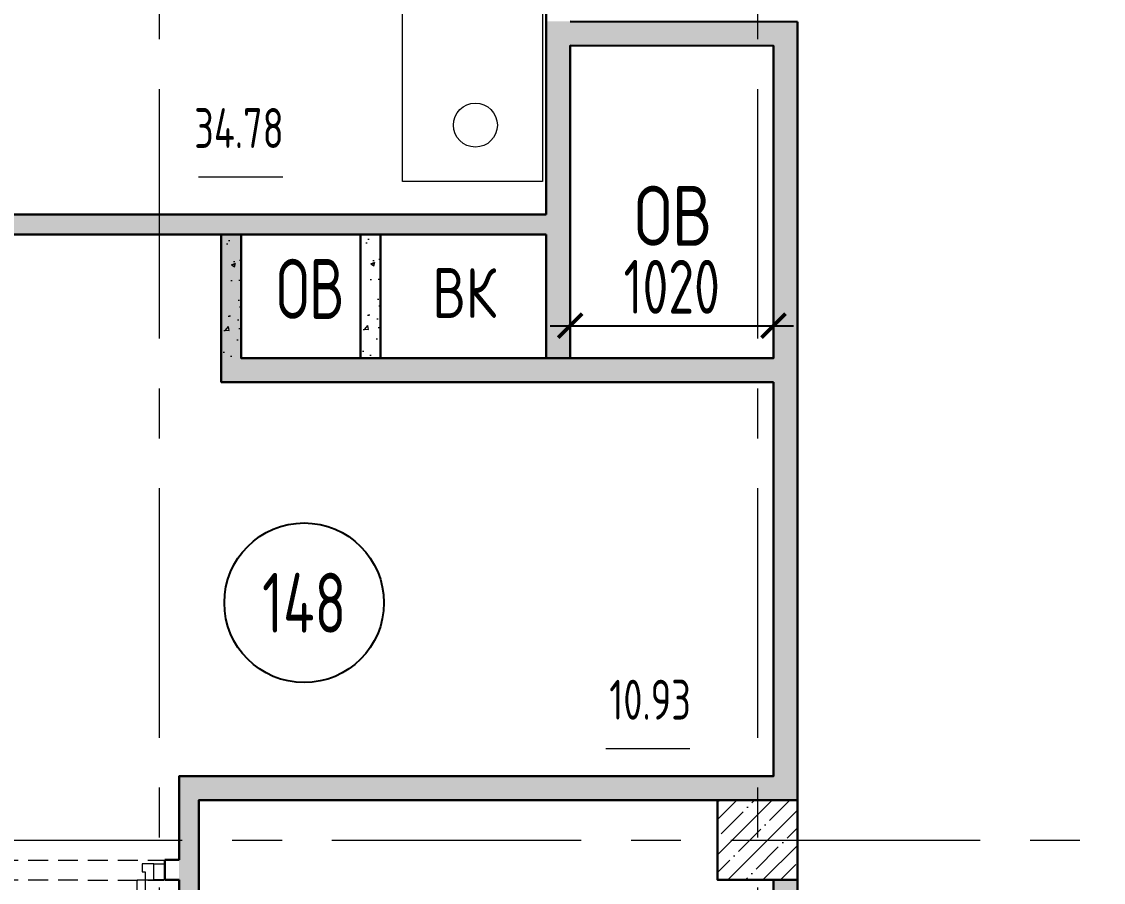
# Model space of a CAD drawing. Header units: millimetres. Extents: x -265044 to 366616, y 0 to 292181.
# Drawn here: x -203923 to -198500, y 106389 to 110702 of the extents above; entities that cross this region are included whole.
import ezdxf
from ezdxf import colors
from ezdxf.entities.mleader import LeaderData, LeaderLine
from ezdxf.enums import TextEntityAlignment as Align
from ezdxf.math import Vec2, Vec3

# ---------------------------------------------------------------- set-up
doc = ezdxf.new("R2010")
doc.units = ezdxf.units.MM
doc.header["$MEASUREMENT"] = 0
doc.header["$PDMODE"] = 3
doc.header["$PDSIZE"] = -4
for name, pattern in [('ACAD_ISO03W100', [30, 12, -18]), ('ADSK_Штриховая_ш2 п1', [3, 2, -1]), ('CENTER', [2, 1.25, -0.25, 0.25, -0.25])]:
    doc.linetypes.add(name, pattern=pattern)
doc.layers.get('0').update_dxf_attribs({"color": 250, "lineweight": 9})
doc.layers.get('Defpoints').update_dxf_attribs({"color": 6})
for name, color, linetype, lineweight in [('АР_Двери', 5, 'Continuous', 18), ('АР_Колонны', 5, 'Continuous', 30), ('АР_Колонны Штрих', 250, 'Continuous', 5), ('АР_Маркер экспликации', 239, 'Continuous', 13), ('АР_Номер помещения', 1, 'Continuous', 25), ('АР_Оси', 193, 'Continuous', 9), ('АР_Отметки', 250, 'Continuous', 15), ('АР_Перегородки газоблок', 165, 'Continuous', 30), ('АР_Перегородки газоблок_Штрих', 165, 'Continuous', 5), ('АР_Помещения_площадь', 19, 'Continuous', 9), ('АР_тонкая линия', 250, 'Continuous', 0), ('Размер шахт', 95, 'Continuous', 9), ('ТХ_пищеблок', 30, 'Continuous', 20)]:
    doc.layers.add(name, color=color, linetype=linetype, lineweight=lineweight)
doc.layers.add('АР_Отверстия', color=251, linetype='Continuous')
doc.styles.add('ICOCPEUR', font='isocpeur.ttf')
doc.styles.add('ISOCPEUR', font='isocpeur.ttf', dxfattribs={"width": 0.7})
doc.styles.get("Standard").update_dxf_attribs({"font": 'isocpeur.ttf'})
doc.dimstyles.new('R_100', dxfattribs={"dimtxt": 270, "dimasz": 120, "dimexe": 100, "dimexo": 0, "dimgap": 60, "dimtad": 1, "dimdec": 0, "dimrnd": 5, "dimzin": 0, "dimdsep": 46, "dimtxsty": 'ISOCPEUR', "dimblk": 'ARCHTICK', "dimcen": 0, "dimdle": 100, "dimclrd": 256, "dimclre": 256, "dimclrt": 256, "dimadec": 0, "dimazin": 0, "dimtfac": 2, "dimtdec": 0, "dimtofl": 0, "dimtmove": 1, "dimatfit": 3, "dimfxl": 1, "dimtvp": 3, "dimtolj": 1, "dimtzin": 0, "dimarcsym": 0})
pattern_1 = [(50, (0, 0), (215.17805, -18.82564), [22.5, -247.5]), (355, (0, 0), (-41.6254, 225.65764), [18, -198]), (100.45144, (17.93, -1.57), (173.55265, 206.832), [19.12206, -210.34263]), (46.1842, (0, 60), (320.1724, -49.65578), [33.75, -371.25]), (96.63564, (26.68, 55.86), (280.3986, 292.2356), [28.6831, -315.51413]), (351.18416, (0, 60), (280.3986, 292.2356), [27, -297]), (21, (30, 45), (179.07212, -120.78567), [22.5, -247.5]), (326, (30, 45), (72.9946, 217.54501), [18, -198]), (71.45144, (44.92, 34.93), (252.06671, 96.75935), [19.12206, -210.34263]), (37.5, (0, 0), (3.647957, 99.868156), [0, -195.6, 0, -201, 0, -198.75]), (7.5, (0, 0), (78.92086, 118.323514), [0, -114.6, 0, -191.1, 0, -75.75]), (327.5, (-66.9, 0), (160.14673, -6.766462), [0, -75, 0, -234, 0, -310.5]), (317.5, (-96.9, 0), (174.95585, 30.031495), [0, -97.5, 0, -155.4, 0, -220.5])]

# ---------------------------------------------------------------- blocks, each defined once
blk = doc.blocks.new('*U56')
at = {"layer": 'АР_Номер помещения', "color": 8}
blk.add_circle((-5271, -1713.5), 400, dxfattribs=at)
at = {"layer": 'АР_Помещения_площадь', "color": 8}
blk.add_line((-3516, -2969.3), (-3938.3, -2969.3), dxfattribs=at)
at = {"color": 8, "style": 'ISOCPEUR', "width": 0.7, "flags": 1}
blk.add_attdef('КАТЕГОРИЯ', (-499.2, -2092.2), '', height=250, dxfattribs=at)
at = {"layer": 'АР_Номер помещения', "color": 8, "style": 'ISOCPEUR', "width": 0.7}
blk.add_attdef('НОМЕР_ПОМЕЩЕНИЯ', text='', height=300, dxfattribs=at).set_placement((-5271, -1713.5), align=Align.MIDDLE_CENTER)
at = {"layer": 'АР_Помещения_площадь', "color": 8, "lineweight": 30, "width": 0.7, "flags": 104}
blk.add_attdef('ИМЯ_ПОМЕЩЕНИЯ', text='', height=100, dxfattribs=at).set_placement((157.6, 1217.1), align=Align.MIDDLE_CENTER)
at = {"layer": 'АР_Помещения_площадь', "color": 8, "style": 'ISOCPEUR', "width": 0.7}
blk.add_attdef('ПЛОЩАДЬ_ПОМЕЩЕНИЯ', text='', height=200, dxfattribs=at).set_placement((-3511.1, -2722.8), align=Align.MIDDLE_RIGHT)
blk = doc.blocks.new('_ArchTick')
at = {"color": 8, "linetype": 'ByBlock', "const_width": 0.15}
blk.add_lwpolyline([(-0.5, -0.5), (0.5, 0.5)], dxfattribs=at)
blk = doc.blocks.new('*D606')
at = {"layer": 'Defpoints', "color": 0, "lineweight": 13, "ltscale": 100, "transparency": 16777216}
for p in [(-200153.9, 109177.9), (-201173.4, 109061.2), (-200153.9, 109061.2)]:
    blk.add_point(p, dxfattribs=at)
at = {"layer": 'Размер шахт', "color": 8, "lineweight": -2, "ltscale": 100, "transparency": 16777216}
for p, q in [((-201173.4, 109061.2), (-201173.4, 109277.9)), ((-200153.9, 109061.2), (-200153.9, 109277.9)), ((-201273.4, 109177.9), (-200053.9, 109177.9))]:
    blk.add_line(p, q, dxfattribs=at)
at = {"layer": 'Размер шахт', "color": 8, "lineweight": -2, "ltscale": 100, "transparency": 16777216, "xscale": 120, "yscale": 120, "zscale": 120, "rotation": 180}
blk.add_blockref('_ArchTick', (-201173.4, 109177.9), dxfattribs=at)
at = {"layer": 'Размер шахт', "color": 8, "lineweight": -2, "ltscale": 100, "transparency": 16777216, "xscale": 120, "yscale": 120, "zscale": 120}
blk.add_blockref('_ArchTick', (-200153.9, 109177.9), dxfattribs=at)
at = {"layer": 'Размер шахт', "color": 8, "ltscale": 100, "transparency": 16777216, "insert": (-200663.7, 109372.9), "char_height": 270, "attachment_point": 5, "style": 'ISOCPEUR'}
blk.add_mtext('\\A1;1020', dxfattribs=at)
blk = doc.blocks.new('*U293')
at = {"layer": 'АР_Номер помещения', "color": 8}
blk.add_circle((-1382.1, -1075.3), 400, dxfattribs=at)
at = {"layer": 'АР_Помещения_площадь', "color": 8}
blk.add_line((551.8, -1807.3), (129.5, -1807.3), dxfattribs=at)
at = {"color": 8, "style": 'ISOCPEUR', "width": 0.7, "flags": 1}
blk.add_attdef('КАТЕГОРИЯ', (-499.2, -2092.2), '', height=250, dxfattribs=at)
at = {"layer": 'АР_Номер помещения', "color": 8, "style": 'ISOCPEUR', "width": 0.7}
blk.add_attdef('НОМЕР_ПОМЕЩЕНИЯ', text='', height=300, dxfattribs=at).set_placement((-1382.1, -1075.3), align=Align.MIDDLE_CENTER)
at = {"layer": 'АР_Помещения_площадь', "color": 8, "lineweight": 30, "width": 0.7, "flags": 104}
blk.add_attdef('ИМЯ_ПОМЕЩЕНИЯ', text='', height=100, dxfattribs=at).set_placement((157.6, 1217.1), align=Align.MIDDLE_CENTER)
at = {"layer": 'АР_Помещения_площадь', "color": 8, "style": 'ISOCPEUR', "width": 0.7}
blk.add_attdef('ПЛОЩАДЬ_ПОМЕЩЕНИЯ', text='', height=200, dxfattribs=at).set_placement((556.7, -1560.8), align=Align.MIDDLE_RIGHT)
blk = doc.blocks.new('*U1037')
at = {"color": 8}
blk.add_lwpolyline([(-100, 80), (-100, 1010), (-140, 1010), (-140, 80)], close=True, dxfattribs=at)
for points in [[(-1130, 0), (-1130, 80), (-1075, 80), (-1075, 0), (-1130, 0)], [(-1075, 80), (-1075, 0), (-1015, 0), (-1015, 40), (-1030, 40), (-1030, 80), (-1075, 80)], [(-55, 80), (-55, 0), (-115, 0), (-115, 40), (-100, 40), (-100, 80), (-55, 80)], [(0, 0), (0, 80), (-55, 80), (-55, 0), (0, 0)]]:
    blk.add_lwpolyline(points, dxfattribs=at)
at = {"color": 8, "linetype": 'ACAD_ISO03W100', "ltscale": 3}
blk.add_arc((-100, 80), 930, 90, 180, dxfattribs=at)
blk = doc.blocks.new('_DotSmall')
at = {"color": 8, "linetype": 'ByBlock', "const_width": 0.5}
blk.add_lwpolyline([(-0.0625, 0, 1), (0.0625, 0, 1)], format="xyb", close=True, dxfattribs=at)

msp = doc.modelspace()

# ---------------------------------------------------------------- hatches: boundary and pattern name
at = {"layer": 'АР_Колонны Штрих', "ltscale": 100}
h = msp.add_hatch(dxfattribs=at)
h.set_pattern_fill('ANSI35', color=8, scale=500)
h.set_pattern_definition([(45, (-1157486.01, 146672.16), (-88.388348, 88.388348), []), (45, (-1157397.63, 146672.16), (-88.388348, 88.388348), [156.25, -31.25, 0, -31.25])])
h.paths.add_polyline_path([(-200033.9, 106800.7), (-200433.9, 106800.7), (-200433.9, 106400.7), (-200033.9, 106400.7)])
at = {"layer": 'АР_Перегородки газоблок_Штрих', "ltscale": 100}
h = msp.add_hatch(dxfattribs=at)
h.set_pattern_fill('AR-CONC', color=8, scale=30)
h.set_pattern_definition(pattern_1)
h.paths.add_polyline_path([(-210461.8, 109734.7), (-210361.8, 109634.7)], flags=17)
h.paths.add_polyline_path([(-201173.4, 109734.7), (-201293.4, 109734.7), (-210461.8, 109734.7), (-210361.8, 109634.7), (-202922.4, 109634.7), (-202922.4, 109061.2), (-202922.4, 108895.3), (-200153.9, 108895.3), (-200153.9, 106920.6), (-203133.9, 106920.6), (-203133.9, 104807.7), (-203241.9, 104807.7), (-203241.9, 104707.7), (-203033.9, 104707.7), (-203033.9, 106800.7), (-200033.9, 106800.7), (-200033.9, 110700.9), (-201173.4, 110702.5), (-201293.4, 110702.5), (-201293.4, 109734.7), (-201173.4, 109734.7), (-201173.4, 110062.1), (-201173.4, 110581.1), (-201173.4, 110582.5), (-200153.9, 110581.1), (-200153.9, 109015.3), (-201173.4, 109015.3)])
h.paths.add_polyline_path([(-201293.4, 109634.7), (-201293.4, 109014.7), (-202822.4, 109014.7), (-202822.4, 109634.7)], flags=16)
h.paths.add_polyline_path([(-202970, 109634.7), (-202849.5, 109634.7)], flags=17)
h = msp.add_hatch(dxfattribs=at)
h.set_pattern_fill('AR-CONC', color=8, scale=30)
h.set_pattern_definition([(50, (-698.25, -5.25), (215.17805, -18.82564), [22.5, -247.5]), (355, (-698.25, -5.25), (-41.6254, 225.65764), [18, -198]), (100.45144, (-680.32, -6.82), (173.55265, 206.832), [19.12206, -210.34263]), (46.1842, (-698.25, 54.75), (320.1724, -49.65578), [33.75, -371.25]), (96.63564, (-671.57, 50.6), (280.3986, 292.2356), [28.6831, -315.51413]), (351.18416, (-698.25, 54.75), (280.3986, 292.2356), [27, -297]), (21, (-668.25, 39.75), (179.07212, -120.78567), [22.5, -247.5]), (326, (-668.25, 39.75), (72.9946, 217.54501), [18, -198]), (71.45144, (-653.33, 29.69), (252.06671, 96.75935), [19.12206, -210.34263]), (37.5, (-698.25, -5.25), (3.647957, 99.868156), [0, -195.6, 0, -201, 0, -198.75]), (7.5, (-698.25, -5.25), (78.92086, 118.323514), [0, -114.6, 0, -191.1, 0, -75.75]), (327.5, (-765.15, -5.25), (160.14673, -6.766462), [0, -75, 0, -234, 0, -310.5]), (317.5, (-795.15, -5.25), (174.95585, 30.031495), [0, -97.5, 0, -155.4, 0, -220.5])])
h.paths.add_polyline_path([(-202822.4, 109634.7), (-202922.4, 109634.7), (-202922.4, 109010), (-202822.4, 109010)])
h = msp.add_hatch(dxfattribs=at)
h.set_pattern_fill('AR-CONC', color=8, scale=30)
h.set_pattern_definition(pattern_1)
h.paths.add_polyline_path([(-202124.1, 109634.7), (-202224.1, 109634.7), (-202224.1, 109015.3), (-202124.1, 109015.3)])
h = msp.add_hatch(dxfattribs=at)
h.set_pattern_fill('AR-CONC', color=8, scale=30)
h.set_pattern_definition(pattern_1)
h.paths.add_polyline_path([(-200034.1, 106400.7), (-200154.1, 106400.7), (-200154.1, 100800.7), (-200034.1, 100800.7)])

# ---------------------------------------------------------------- linework, layer by layer
at = {"layer": 'Defpoints', "color": 8, "ltscale": 100}
msp.add_lwpolyline([(-201173.4, 109015.3), (-200153.9, 109015.3), (-200153.9, 110581.1), (-201173.4, 110581.1)], close=True, dxfattribs=at)
at = {"layer": 'АР_Колонны', "color": 8, "ltscale": 100}
msp.add_lwpolyline([(-200433.9, 106800.7), (-200033.9, 106800.7), (-200033.9, 106400.7), (-200433.9, 106400.7)], close=True, dxfattribs=at)
at = {"layer": 'АР_Оси', "color": 8, "linetype": 'CENTER', "ltscale": 1000}
for p, q in [((-203233.9, 134363.2), (-203233.8, 80207.5)), ((-200233.9, 134363.2), (-200233.9, 78630.8)), ((-224367.6, 106600.7), (-141189.2, 106600.7))]:
    msp.add_line(p, q, dxfattribs=at)
at = {"layer": 'АР_Перегородки газоблок', "color": 8, "ltscale": 100}
for p, q in [((-200153.9, 110581.1), (-201173.4, 110582.5)), ((-201173.4, 110582.5), (-201173.4, 109015.3)), ((-200153.9, 109015.3), (-200153.9, 110581.1)), ((-210361.8, 109634.7), (-201293.4, 109634.7)), ((-203204.4, 106400.7), (-203204.4, 106500.7)), ((-203204.4, 106500.7), (-203133.9, 106500.7)), ((-203204.4, 106400.7), (-203133.9, 106400.7)), ((-203133.9, 104807.7), (-203133.9, 106400.7))]:
    msp.add_line(p, q, dxfattribs=at)
for points in [[(-201293.4, 109734.7), (-201293.4, 115007.2)], [(-200033.9, 110701), (-200033.9, 106800.7), (-203033.9, 106800.7), (-203033.9, 104707.7)], [(-201173.4, 110702.5), (-200033.9, 110700.9)], [(-210461.8, 109734.7), (-201293.4, 109734.7)], [(-200153.9, 108895.3), (-202922.4, 108895.3), (-202922.4, 109634.7)], [(-200153.9, 109015.3), (-202822.4, 109015.3), (-202822.4, 109634.7)], [(-202224.1, 109014.7), (-202224.1, 109634.7)], [(-202124.1, 109015.3), (-202124.1, 109634.7)], [(-201293.4, 109015.3), (-201293.4, 109634.7)], [(-200153.9, 108895.3), (-200153.9, 106920.6), (-203133.9, 106920.6)], [(-203133.9, 106500.7), (-203133.9, 106920.6), (-203013.9, 106920.6)], [(-203133.9, 106400.6), (-203133.9, 106400.7)], [(-200153.9, 106400.7), (-200153.9, 104687.7)], [(-200033.9, 106400.7), (-200033.9, 100800.7)]]:
    msp.add_lwpolyline(points, dxfattribs=at)
at = {"layer": 'АР_тонкая линия', "color": 8, "linetype": 'ADSK_Штриховая_ш2 п1', "ltscale": 50}
for p, q in [((-204340.5, 106500.7), (-203210.5, 106500.5)), ((-204340.4, 106400.7), (-203210.4, 106400.3))]:
    msp.add_line(p, q, dxfattribs=at)
at = {"layer": 'ТХ_пищеблок', "color": 8}
msp.add_lwpolyline([(-202013.1, 109901), (-202013.1, 111413), (-201311.1, 111413), (-201311.1, 109901)], close=True, dxfattribs=at)
msp.add_circle((-201648.1, 110183), 110, dxfattribs=at)

# ---------------------------------------------------------------- block references
at = {"layer": 'АР_Двери', "color": 8, "xscale": -1, "rotation": 180}
msp.add_blockref('*U1037', (-203204.4, 106480.7), dxfattribs=at)
at = {"layer": 'АР_Маркер экспликации', "color": 8}
ref = msp.add_blockref('*U56', (-199097.9, 112891), dxfattribs=at)
ref.add_attrib('НОМЕР_ПОМЕЩЕНИЯ', '152', dxfattribs={"layer": 'АР_Номер помещения', "color": 8, "height": 300, "style": 'ISOCPEUR', "width": 0.7}).set_placement((-204369, 111177.5), align=Align.MIDDLE_CENTER)
ref.add_attrib('ПЛОЩАДЬ_ПОМЕЩЕНИЯ', '34.78', dxfattribs={"layer": 'АР_Помещения_площадь', "color": 8, "height": 200, "style": 'ISOCPEUR', "width": 0.7}).set_placement((-202609, 110168.3), align=Align.MIDDLE_RIGHT)
ref = msp.add_blockref('*U293', (-201124.5, 108864.8), dxfattribs=at)
ref.add_attrib('НОМЕР_ПОМЕЩЕНИЯ', '148', dxfattribs={"layer": 'АР_Номер помещения', "color": 8, "height": 300, "style": 'ISOCPEUR', "width": 0.7}).set_placement((-202506.6, 107789.4), align=Align.MIDDLE_CENTER)
ref.add_attrib('ПЛОЩАДЬ_ПОМЕЩЕНИЯ', '10.93', dxfattribs={"layer": 'АР_Помещения_площадь', "color": 8, "height": 200, "style": 'ISOCPEUR', "width": 0.7}).set_placement((-200567.8, 107303.9), align=Align.MIDDLE_RIGHT)

# ---------------------------------------------------------------- texts
at = {"layer": 'АР_Отверстия', "color": 8, "ltscale": 100, "attachment_point": 5, "line_spacing_factor": 0.7, "style": 'ICOCPEUR'}
for s, insert, char_height in [('\\A1;{\\W0.8;ОВ}', (-200656.5, 109728.6), 300), ('\\A1;{\\W0.7;ОВ}', (-202475.9, 109362.2), 300), ('\\A1;{\\W0.8;ВК}', (-201704, 109342), 250)]:
    msp.add_mtext(s, dxfattribs=dict(at, insert=insert, char_height=char_height))

# ---------------------------------------------------------------- dimensions: what is measured, and where the dimension line sits
at = {"layer": 'Размер шахт', "color": 8, "ltscale": 100}
dim = msp.add_linear_dim(base=(-200153.9151, 109177.9033), p1=(-201173.3857, 109061.2305), p2=(-200153.9151, 109061.2305), dimstyle='R_100', override={"dimpost": '\\X', "dimclrd": 8, "dimclre": 8, "dimclrt": 8, "dimfxl": 300, "dimarcsym": 1}, dxfattribs=at)
dim.commit()
dim.dimension.update_dxf_attribs({"geometry": '*D606', "text_midpoint": (-200663.6504, 109372.9033)})

# ---------------------------------------------------------------- leaders
at = {"layer": 'АР_Отметки', "color": 8}
ml = msp.add_multileader_mtext('Standard', dxfattribs=at)
ml.set_content('%%P0,000', color=8, style='ISOCPEUR')
ml.set_leader_properties(color=8, linetype='Continuous', lineweight=-1)
ml.set_arrow_properties(name='DOTSMALL')
ml.build(insert=Vec2(0, 0))
ml.multileader.update_dxf_attribs({"has_text_frame": 1, "text_left_attachment_type": 4, "text_right_attachment_type": 4, "dogleg_length": 100, "arrow_head_size": 180})
ctx = ml.context
ctx.base_point, ctx.char_height, ctx.arrow_head_size, ctx.landing_gap_size, ctx.plane_origin = Vec3(-202684.2, 121780.9, -0.2), 250, 180, 50, Vec3(-205755.3, 120191.3, -0.2)
ctx.left_attachment, ctx.right_attachment = 4, 4
notes = []
notes.append((ctx, [(0, (0, 0, 0), (0, 0), (1, 0), 1, [])]))
ctx.mtext.insert, ctx.mtext.width, ctx.mtext.line_spacing_style, ctx.mtext.flow_direction = Vec3(-202634.2, 122114.2, -0.2), 852.697, 2, 5
for ctx, leaders in notes:
    for number, flags, end, landing, length, lines in leaders:
        leader = LeaderData()
        leader.index, (leader.has_last_leader_line, leader.has_dogleg_vector, leader.attachment_direction) = number, flags
        leader.last_leader_point, leader.dogleg_vector, leader.dogleg_length = Vec3(end), Vec3(landing), length
        for number, points, colour, breaks in lines:
            line = LeaderLine()
            line.index, line.vertices, line.color, line.breaks = number, Vec3.list(points), colors.encode_raw_color(colour), breaks
            leader.lines.append(line)
        ctx.leaders.append(leader)

doc.saveas('drawing.dxf')
